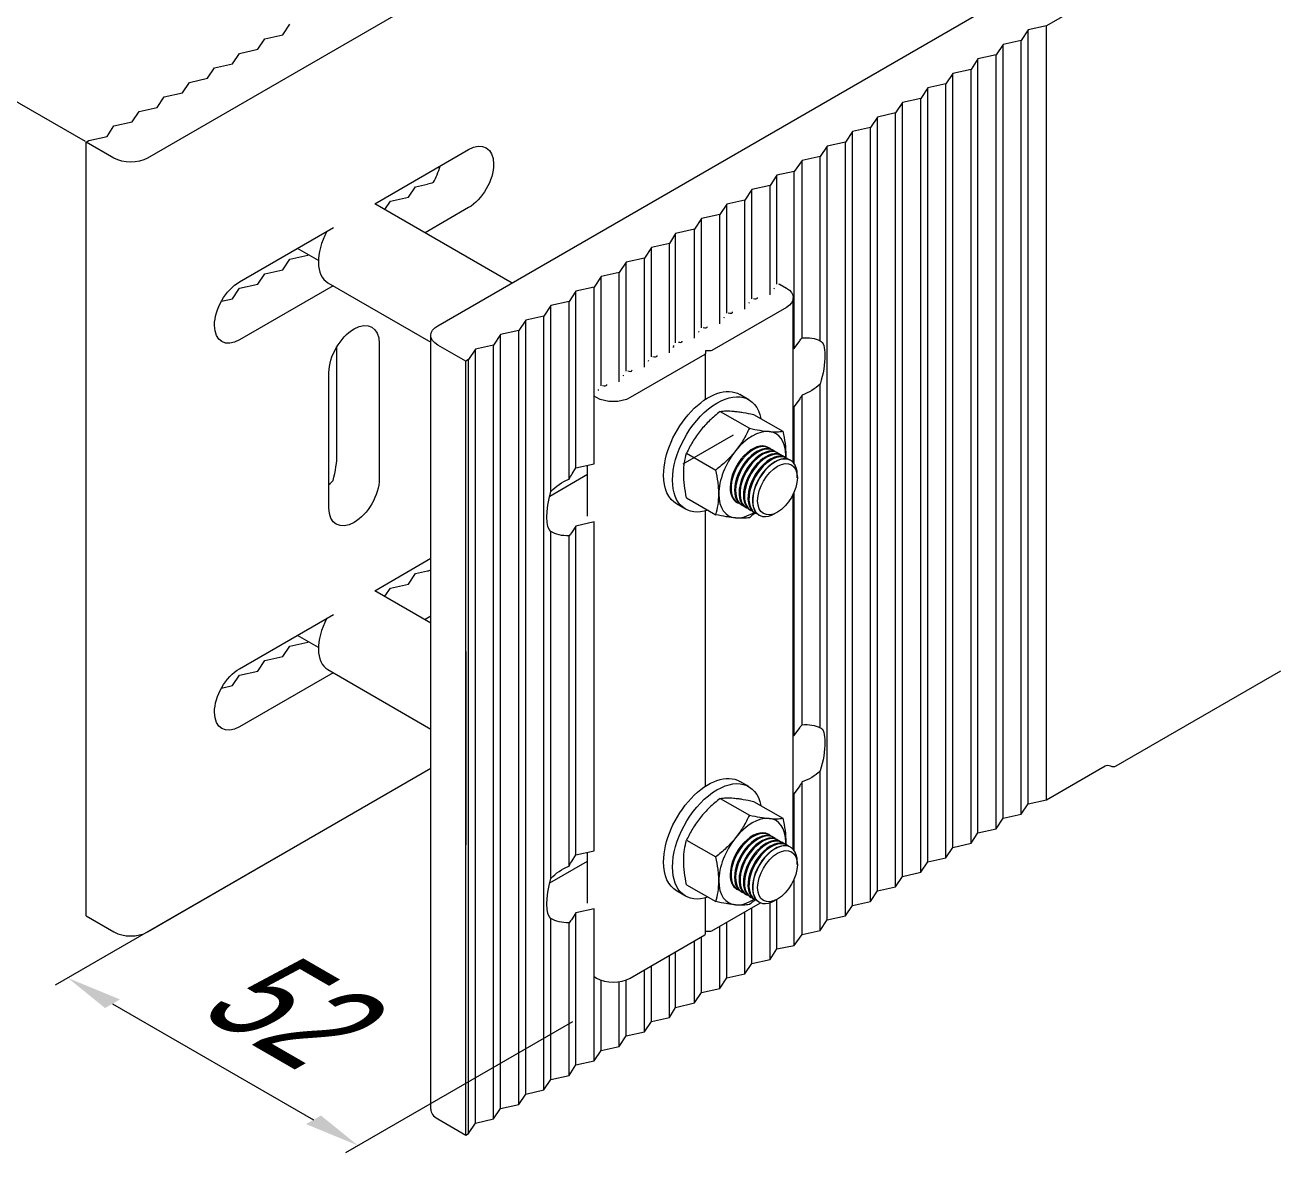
# Model space of a CAD drawing. Extents: x -37 to 4620, y -49 to 348.
# Drawn here: x 1565.16 to 1590.61, y 137.75 to 160.59 of the extents above; entities that cross this region are included whole.
import ezdxf

# ---------------------------------------------------------------- set-up
doc = ezdxf.new("R2010")
doc.units = 0
doc.header["$LTSCALE"] = 5
doc.layers.add('4', color=160, linetype='CONTINUOUS', lineweight=18)
doc.layers.add('PV-B6A89', color=7, linetype='CONTINUOUS', lineweight=15)
doc.styles.add('18', font='russ.shx', dxfattribs={"width": 0.7, "height": 18})

msp = doc.modelspace()

# ---------------------------------------------------------------- linework, layer by layer
at = {"layer": '4', "extrusion": (0, 0.816497, 0.57735)}
for p, q in [((1566.382, 158.235, 61.809), (1562.663, 160.383, 58.772)), ((1570.373, 143.801, 48.966), (1565.772, 141.145, 52.722)), ((1566.932, 140.769, 53.254), (1571.005, 138.418, 56.579)), ((1576.256, 140.404, 53.77), (1571.656, 137.748, 57.526))]:
    msp.add_line(p, q, dxfattribs=at)
for points in [[(-1567.083, -37.943, 145.684), (-1566.781, -37.641, 145.684), (-1566.027, -38.697, 145.684)], [(-1571.156, -33.87, 145.684), (-1570.854, -33.568, 145.684), (-1571.91, -32.814, 145.684)]]:
    msp.add_solid(points, dxfattribs=at)
at = {"layer": 'PV-B6A89', "extrusion": (0, 0.816497, 0.57735)}
for p, q in [((1583.706, 167.176, 55.723), (1567.641, 157.9, 55.723)), ((1573.524, 154.504, 55.723), (1589.589, 163.779, 55.723)), ((1587.044, 161.264, 55.723), (1585.856, 160.578, 55.723)), ((1570.384, 160.399, 55.723), (1570.526, 160.611, 55.723)), ((1585.856, 160.578, 55.723), (1585.488, 160.497, 55.723)), ((1585.856, 144.902, 55.723), (1585.856, 160.578, 55.723)), ((1569.875, 160.105, 55.723), (1570.017, 160.317, 55.723)), ((1570.017, 160.317, 55.723), (1570.384, 160.399, 55.723)), ((1585.488, 160.497, 55.723), (1585.347, 160.285, 55.723)), ((1585.488, 144.82, 55.723), (1585.488, 160.497, 55.723)), ((1569.508, 160.023, 55.723), (1569.875, 160.105, 55.723)), ((1584.979, 160.203, 55.723), (1584.838, 159.991, 55.723)), ((1585.347, 160.285, 55.723), (1584.979, 160.203, 55.723)), ((1584.979, 144.526, 55.723), (1584.979, 160.203, 55.723)), ((1585.347, 144.608, 55.723), (1585.347, 160.285, 55.723)), ((1568.998, 159.729, 55.723), (1569.366, 159.811, 55.723)), ((1569.366, 159.811, 55.723), (1569.508, 160.023, 55.723)), ((1584.47, 159.909, 55.723), (1584.329, 159.697, 55.723)), ((1584.838, 159.991, 55.723), (1584.47, 159.909, 55.723)), ((1584.47, 144.232, 55.723), (1584.47, 159.909, 55.723)), ((1584.838, 144.314, 55.723), (1584.838, 159.991, 55.723)), ((1568.857, 159.517, 55.723), (1568.998, 159.729, 55.723)), ((1583.961, 159.615, 55.723), (1583.819, 159.403, 55.723)), ((1584.329, 159.697, 55.723), (1583.961, 159.615, 55.723)), ((1583.961, 143.938, 55.723), (1583.961, 159.615, 55.723)), ((1584.329, 144.02, 55.723), (1584.329, 159.697, 55.723)), ((1568.348, 159.223, 55.723), (1568.489, 159.435, 55.723)), ((1568.489, 159.435, 55.723), (1568.857, 159.517, 55.723)), ((1583.452, 159.321, 55.723), (1583.31, 159.109, 55.723)), ((1583.819, 159.403, 55.723), (1583.452, 159.321, 55.723)), ((1583.452, 143.644, 55.723), (1583.452, 159.321, 55.723)), ((1583.819, 143.726, 55.723), (1583.819, 159.403, 55.723)), ((1567.839, 158.929, 55.723), (1567.98, 159.141, 55.723)), ((1567.98, 159.141, 55.723), (1568.348, 159.223, 55.723)), ((1583.31, 159.109, 55.723), (1582.943, 159.027, 55.723)), ((1583.31, 143.432, 55.723), (1583.31, 159.109, 55.723)), ((1567.33, 158.635, 55.723), (1567.471, 158.847, 55.723)), ((1567.471, 158.847, 55.723), (1567.839, 158.929, 55.723)), ((1582.801, 158.815, 55.723), (1582.433, 158.733, 55.723)), ((1582.943, 159.027, 55.723), (1582.801, 158.815, 55.723)), ((1582.801, 143.138, 55.723), (1582.801, 158.815, 55.723)), ((1582.943, 143.35, 55.723), (1582.943, 159.027, 55.723)), ((1566.821, 158.341, 55.723), (1566.962, 158.554, 55.723)), ((1566.962, 158.554, 55.723), (1567.33, 158.635, 55.723)), ((1582.433, 158.733, 55.723), (1582.292, 158.521, 55.723)), ((1582.433, 143.056, 55.723), (1582.433, 158.733, 55.723)), ((1566.453, 158.26, 55.723), (1566.821, 158.341, 55.723)), ((1581.924, 158.439, 55.723), (1581.783, 158.227, 55.723)), ((1582.292, 158.521, 55.723), (1581.924, 158.439, 55.723)), ((1581.924, 142.763, 55.723), (1581.924, 158.439, 55.723)), ((1582.292, 142.844, 55.723), (1582.292, 158.521, 55.723)), ((1566.396, 158.227, 55.723), (1566.453, 158.26, 55.723)), ((1566.962, 157.9, 55.723), (1566.396, 158.227, 55.723)), ((1566.396, 142.55, 55.723), (1566.396, 158.227, 55.723)), ((1572.245, 156.976, 55.723), (1574.146, 158.073, 55.723)), ((1581.415, 158.145, 55.723), (1581.274, 157.933, 55.723)), ((1581.783, 158.227, 55.723), (1581.415, 158.145, 55.723)), ((1581.415, 142.469, 55.723), (1581.415, 158.145, 55.723)), ((1581.783, 142.55, 55.723), (1581.783, 158.227, 55.723)), ((1580.906, 157.851, 55.723), (1580.747, 157.628, 55.723)), ((1581.274, 157.933, 55.723), (1580.906, 157.851, 55.723)), ((1580.906, 154.26, 55.723), (1580.906, 157.851, 55.723)), ((1581.274, 154.2, 55.723), (1581.274, 157.933, 55.723)), ((1580.397, 157.557, 55.723), (1580.256, 157.345, 55.723)), ((1580.747, 157.628, 55.723), (1580.397, 157.557, 55.723)), ((1580.397, 155.346, 55.723), (1580.397, 157.557, 55.723)), ((1580.747, 154.045, 55.723), (1580.747, 157.628, 55.723)), ((1572.93, 157.11, 55.723), (1573.071, 157.322, 55.723)), ((1573.071, 157.322, 55.723), (1573.317, 157.376, 55.723)), ((1579.888, 157.263, 55.723), (1579.746, 157.051, 55.723)), ((1580.256, 157.345, 55.723), (1579.888, 157.263, 55.723)), ((1579.888, 155.052, 55.723), (1579.888, 157.263, 55.723)), ((1580.256, 155.134, 55.723), (1580.256, 157.345, 55.723)), ((1572.452, 156.862, 55.723), (1572.562, 157.028, 55.723)), ((1572.562, 157.028, 55.723), (1572.93, 157.11, 55.723)), ((1579.746, 157.051, 55.723), (1579.379, 156.97, 55.723)), ((1579.746, 154.84, 55.723), (1579.746, 157.051, 55.723)), ((1572.25, 156.978, 55.723), (1575.03, 155.373, 55.723)), ((1574.146, 156.897, 55.723), (1573.268, 156.39, 55.723)), ((1579.237, 156.757, 55.723), (1578.87, 156.676, 55.723)), ((1579.379, 156.97, 55.723), (1579.237, 156.757, 55.723)), ((1579.237, 154.546, 55.723), (1579.237, 156.757, 55.723)), ((1579.379, 154.758, 55.723), (1579.379, 156.97, 55.723)), ((1578.87, 156.676, 55.723), (1578.728, 156.463, 55.723)), ((1578.87, 154.464, 55.723), (1578.87, 156.676, 55.723)), ((1569.508, 155.395, 55.723), (1571.408, 156.492, 55.723)), ((1578.341, 156.371, 55.723), (1578.219, 156.169, 55.723)), ((1578.728, 156.463, 55.723), (1578.341, 156.371, 55.723)), ((1578.341, 154.16, 55.723), (1578.341, 156.371, 55.723)), ((1578.728, 154.252, 55.723), (1578.728, 156.463, 55.723)), ((1571.104, 155.824, 55.723), (1570.678, 156.071, 55.723)), ((1577.851, 156.088, 55.723), (1577.71, 155.875, 55.723)), ((1578.219, 156.169, 55.723), (1577.851, 156.088, 55.723)), ((1577.851, 153.876, 55.723), (1577.851, 156.088, 55.723)), ((1578.219, 153.958, 55.723), (1578.219, 156.169, 55.723)), ((1570.384, 155.64, 55.723), (1570.526, 155.852, 55.723)), ((1570.526, 155.852, 55.723), (1570.893, 155.934, 55.723)), ((1570.893, 155.934, 55.723), (1570.899, 155.943, 55.723)), ((1577.342, 155.794, 55.723), (1577.201, 155.582, 55.723)), ((1577.71, 155.875, 55.723), (1577.342, 155.794, 55.723)), ((1577.342, 153.582, 55.723), (1577.342, 155.794, 55.723)), ((1577.71, 153.664, 55.723), (1577.71, 155.875, 55.723)), ((1569.875, 155.346, 55.723), (1570.017, 155.558, 55.723)), ((1570.017, 155.558, 55.723), (1570.384, 155.64, 55.723)), ((1576.833, 155.5, 55.723), (1576.692, 155.288, 55.723)), ((1577.201, 155.582, 55.723), (1576.833, 155.5, 55.723)), ((1576.833, 153.288, 55.723), (1576.833, 155.5, 55.723)), ((1577.201, 153.37, 55.723), (1577.201, 155.582, 55.723)), ((1569.366, 155.052, 55.723), (1569.508, 155.264, 55.723)), ((1569.508, 155.264, 55.723), (1569.875, 155.346, 55.723)), ((1571.404, 155.314, 55.723), (1569.508, 154.219, 55.723)), ((1571.297, 155.376, 55.723), (1573.383, 154.171, 55.723)), ((1576.692, 155.288, 55.723), (1576.324, 155.206, 55.723)), ((1576.692, 151.704, 55.723), (1576.692, 155.288, 55.723)), ((1580.429, 155.352, 55.723), (1580.443, 155.349, 55.723)), ((1580.459, 155.343, 55.723), (1580.588, 155.269, 55.723)), ((1569.14, 155.002, 55.723), (1569.366, 155.052, 55.723)), ((1576.183, 154.994, 55.723), (1575.815, 154.912, 55.723)), ((1576.324, 155.206, 55.723), (1576.183, 154.994, 55.723)), ((1576.183, 151.396, 55.723), (1576.183, 154.994, 55.723)), ((1576.324, 151.623, 55.723), (1576.324, 155.206, 55.723)), ((1579.918, 155.059, 55.723), (1579.95, 155.051, 55.723)), ((1580.728, 151.734, 55.723), (1580.728, 155.073, 55.723)), ((1575.815, 154.912, 55.723), (1575.674, 154.7, 55.723)), ((1575.815, 151.147, 55.723), (1575.815, 154.912, 55.723)), ((1580.588, 154.877, 55.723), (1579.074, 154.003, 55.723)), ((1579.409, 154.765, 55.723), (1579.441, 154.757, 55.723)), ((1575.306, 154.618, 55.723), (1575.164, 154.406, 55.723)), ((1575.674, 154.7, 55.723), (1575.306, 154.618, 55.723)), ((1575.306, 138.941, 55.723), (1575.306, 154.618, 55.723)), ((1575.674, 139.023, 55.723), (1575.674, 154.7, 55.723)), ((1578.9, 154.471, 55.723), (1578.932, 154.463, 55.723)), ((1573.383, 138.631, 55.723), (1573.383, 154.308, 55.723)), ((1574.797, 154.324, 55.723), (1574.655, 154.112, 55.723)), ((1575.164, 154.406, 55.723), (1574.797, 154.324, 55.723)), ((1574.797, 138.647, 55.723), (1574.797, 154.324, 55.723)), ((1575.164, 138.729, 55.723), (1575.164, 154.406, 55.723)), ((1571.481, 151.895, 55.723), (1571.481, 154.083, 55.723)), ((1572.336, 154.144, 55.723), (1572.336, 151.401, 55.723)), ((1574.09, 153.785, 55.723), (1573.524, 154.112, 55.723)), ((1574.288, 154.03, 55.723), (1574.146, 153.818, 55.723)), ((1574.655, 154.112, 55.723), (1574.288, 154.03, 55.723)), ((1574.288, 138.353, 55.723), (1574.288, 154.03, 55.723)), ((1574.655, 138.435, 55.723), (1574.655, 154.112, 55.723)), ((1578.402, 154.174, 55.723), (1578.423, 154.169, 55.723)), ((1578.947, 153.995, 55.723), (1578.947, 153.941, 55.723)), ((1579.04, 153.995, 55.723), (1578.947, 153.995, 55.723)), ((1580.728, 154.041, 55.723), (1580.747, 154.045, 55.723)), ((1580.747, 154.045, 55.723), (1580.857, 154.199, 55.723)), ((1574.146, 153.818, 55.723), (1574.09, 153.785, 55.723)), ((1574.09, 138.108, 55.723), (1574.09, 153.785, 55.723)), ((1574.146, 138.141, 55.723), (1574.146, 153.818, 55.723)), ((1578.933, 153.921, 55.723), (1577.42, 153.048, 55.723)), ((1577.882, 153.883, 55.723), (1577.914, 153.876, 55.723)), ((1578.947, 153.013, 55.723), (1578.947, 153.941, 55.723)), ((1571.318, 150.813, 55.723), (1571.318, 153.557, 55.723)), ((1577.373, 153.589, 55.723), (1577.404, 153.582, 55.723)), ((1576.864, 153.295, 55.723), (1576.895, 153.288, 55.723)), ((1581.274, 146.362, 55.723), (1581.274, 153.324, 55.723)), ((1576.741, 153.048, 55.723), (1576.692, 153.076, 55.723)), ((1579.825, 153.007, 55.723), (1579.644, 153.111, 55.723)), ((1580.857, 153.023, 55.723), (1580.747, 152.869, 55.723)), ((1580.906, 146.422, 55.723), (1580.906, 153.101, 55.723)), ((1579.245, 152.768, 55.723), (1579.837, 152.427, 55.723)), ((1579.924, 152.708, 55.723), (1580.516, 152.366, 55.723)), ((1580.747, 152.869, 55.723), (1580.728, 152.865, 55.723)), ((1580.747, 151.711, 55.723), (1580.747, 152.869, 55.723)), ((1578.566, 151.924, 55.723), (1579.158, 151.582, 55.723)), ((1580.219, 152.04, 55.723), (1580.239, 152.028, 55.723)), ((1580.309, 151.988, 55.723), (1580.329, 151.976, 55.723)), ((1580.4, 151.936, 55.723), (1580.42, 151.924, 55.723)), ((1576.324, 151.623, 55.723), (1576.692, 151.704, 55.723)), ((1576.559, 150.647, 55.723), (1576.559, 151.675, 55.723)), ((1580.49, 151.883, 55.723), (1580.51, 151.872, 55.723)), ((1580.581, 151.831, 55.723), (1580.601, 151.819, 55.723)), ((1580.671, 151.779, 55.723), (1580.676, 151.776, 55.723)), ((1575.791, 151.054, 55.723), (1576.559, 151.497, 55.723)), ((1576.246, 151.505, 55.723), (1576.324, 151.623, 55.723)), ((1580.809, 151.425, 55.723), (1580.809, 151.483, 55.723)), ((1578.566, 151.019, 55.723), (1579.158, 150.677, 55.723)), ((1579.579, 150.932, 55.723), (1579.599, 150.92, 55.723)), ((1580.728, 143.896, 55.723), (1580.728, 151.099, 55.723)), ((1580.747, 146.206, 55.723), (1580.747, 151.141, 55.723)), ((1578.545, 150.79, 55.723), (1578.364, 150.894, 55.723)), ((1578.947, 145.175, 55.723), (1578.947, 150.752, 55.723)), ((1579.669, 150.879, 55.723), (1579.689, 150.868, 55.723)), ((1579.76, 150.827, 55.723), (1579.78, 150.815, 55.723)), ((1579.85, 150.775, 55.723), (1579.87, 150.763, 55.723)), ((1579.941, 150.723, 55.723), (1579.961, 150.711, 55.723)), ((1580.031, 150.67, 55.723), (1580.036, 150.667, 55.723)), ((1580.407, 150.728, 55.723), (1580.356, 150.699, 55.723)), ((1576.324, 150.447, 55.723), (1576.246, 150.329, 55.723)), ((1576.692, 150.529, 55.723), (1576.324, 150.447, 55.723)), ((1576.324, 143.784, 55.723), (1576.324, 150.447, 55.723)), ((1576.692, 143.866, 55.723), (1576.692, 150.529, 55.723)), ((1575.815, 143.309, 55.723), (1575.815, 150.334, 55.723)), ((1576.183, 143.557, 55.723), (1576.183, 150.249, 55.723)), ((1572.245, 149.137, 55.723), (1573.383, 149.794, 55.723)), ((1572.93, 149.271, 55.723), (1573.071, 149.483, 55.723)), ((1573.071, 149.483, 55.723), (1573.317, 149.538, 55.723)), ((1572.25, 149.14, 55.723), (1573.383, 148.485, 55.723)), ((1572.452, 149.023, 55.723), (1572.562, 149.19, 55.723)), ((1572.562, 149.19, 55.723), (1572.93, 149.271, 55.723)), ((1569.508, 147.557, 55.723), (1571.408, 148.654, 55.723)), ((1573.383, 148.618, 55.723), (1573.268, 148.552, 55.723)), ((1571.104, 147.986, 55.723), (1570.678, 148.232, 55.723)), ((1570.893, 148.095, 55.723), (1570.899, 148.104, 55.723)), ((1570.384, 147.801, 55.723), (1570.526, 148.014, 55.723)), ((1570.526, 148.014, 55.723), (1570.893, 148.095, 55.723)), ((1569.875, 147.508, 55.723), (1570.017, 147.72, 55.723)), ((1570.017, 147.72, 55.723), (1570.384, 147.801, 55.723)), ((1569.366, 147.214, 55.723), (1569.508, 147.426, 55.723)), ((1569.508, 147.426, 55.723), (1569.875, 147.508, 55.723)), ((1571.404, 147.476, 55.723), (1569.508, 146.381, 55.723)), ((1571.297, 147.538, 55.723), (1573.383, 146.333, 55.723)), ((1587.27, 145.588, 55.723), (1590.608, 147.515, 55.723)), ((1569.14, 147.163, 55.723), (1569.366, 147.214, 55.723)), ((1580.747, 146.206, 55.723), (1580.857, 146.36, 55.723)), ((1580.728, 146.203, 55.723), (1580.747, 146.206, 55.723)), ((1585.856, 144.902, 55.723), (1587.044, 145.588, 55.723)), ((1567.641, 142.224, 55.723), (1573.383, 145.539, 55.723)), ((1581.274, 142.256, 55.723), (1581.274, 145.485, 55.723)), ((1579.825, 145.168, 55.723), (1579.644, 145.273, 55.723)), ((1580.857, 145.185, 55.723), (1580.747, 145.031, 55.723)), ((1580.906, 142.175, 55.723), (1580.906, 145.262, 55.723)), ((1579.245, 144.93, 55.723), (1579.837, 144.588, 55.723)), ((1579.924, 144.869, 55.723), (1580.516, 144.528, 55.723)), ((1580.747, 145.031, 55.723), (1580.728, 145.027, 55.723)), ((1580.747, 143.873, 55.723), (1580.747, 145.031, 55.723)), ((1585.347, 144.608, 55.723), (1585.488, 144.82, 55.723)), ((1585.488, 144.82, 55.723), (1585.856, 144.902, 55.723)), ((1584.979, 144.526, 55.723), (1585.347, 144.608, 55.723)), ((1584.47, 144.232, 55.723), (1584.838, 144.314, 55.723)), ((1584.838, 144.314, 55.723), (1584.979, 144.526, 55.723)), ((1578.566, 144.085, 55.723), (1579.158, 143.744, 55.723)), ((1580.219, 144.202, 55.723), (1580.239, 144.19, 55.723)), ((1580.309, 144.15, 55.723), (1580.329, 144.138, 55.723)), ((1580.4, 144.097, 55.723), (1580.42, 144.086, 55.723)), ((1580.49, 144.045, 55.723), (1580.51, 144.033, 55.723)), ((1584.329, 144.02, 55.723), (1584.47, 144.232, 55.723)), ((1576.246, 143.666, 55.723), (1576.324, 143.784, 55.723)), ((1576.324, 143.784, 55.723), (1576.692, 143.866, 55.723)), ((1576.559, 142.809, 55.723), (1576.559, 143.837, 55.723)), ((1580.581, 143.993, 55.723), (1580.601, 143.981, 55.723)), ((1580.671, 143.94, 55.723), (1580.676, 143.937, 55.723)), ((1583.819, 143.726, 55.723), (1583.961, 143.938, 55.723)), ((1583.961, 143.938, 55.723), (1584.329, 144.02, 55.723)), ((1575.791, 143.216, 55.723), (1576.559, 143.659, 55.723)), ((1580.809, 143.587, 55.723), (1580.809, 143.645, 55.723)), ((1583.31, 143.432, 55.723), (1583.452, 143.644, 55.723)), ((1583.452, 143.644, 55.723), (1583.819, 143.726, 55.723)), ((1580.747, 141.951, 55.723), (1580.747, 143.303, 55.723)), ((1582.801, 143.138, 55.723), (1582.943, 143.35, 55.723)), ((1582.943, 143.35, 55.723), (1583.31, 143.432, 55.723)), ((1578.545, 142.951, 55.723), (1578.364, 143.056, 55.723)), ((1578.566, 143.18, 55.723), (1579.158, 142.839, 55.723)), ((1579.579, 143.093, 55.723), (1579.599, 143.082, 55.723)), ((1579.669, 143.041, 55.723), (1579.689, 143.029, 55.723)), ((1582.292, 142.844, 55.723), (1582.433, 143.056, 55.723)), ((1582.433, 143.056, 55.723), (1582.801, 143.138, 55.723)), ((1578.947, 142.183, 55.723), (1578.947, 142.914, 55.723)), ((1579.074, 142.245, 55.723), (1580.063, 142.816, 55.723)), ((1579.76, 142.989, 55.723), (1579.78, 142.977, 55.723)), ((1579.85, 142.936, 55.723), (1579.87, 142.925, 55.723)), ((1579.941, 142.884, 55.723), (1579.961, 142.873, 55.723)), ((1580.031, 142.832, 55.723), (1580.036, 142.829, 55.723)), ((1580.256, 141.668, 55.723), (1580.256, 142.816, 55.723)), ((1580.407, 142.89, 55.723), (1580.356, 142.861, 55.723)), ((1580.397, 141.881, 55.723), (1580.397, 142.884, 55.723)), ((1581.783, 142.55, 55.723), (1581.924, 142.763, 55.723)), ((1581.924, 142.763, 55.723), (1582.292, 142.844, 55.723)), ((1566.396, 142.55, 55.723), (1566.962, 142.224, 55.723)), ((1576.324, 142.609, 55.723), (1576.246, 142.491, 55.723)), ((1576.692, 142.69, 55.723), (1576.324, 142.609, 55.723)), ((1576.324, 139.529, 55.723), (1576.324, 142.609, 55.723)), ((1576.692, 139.611, 55.723), (1576.692, 142.69, 55.723)), ((1579.746, 141.374, 55.723), (1579.746, 142.634, 55.723)), ((1579.888, 141.587, 55.723), (1579.888, 142.715, 55.723)), ((1581.415, 142.469, 55.723), (1581.783, 142.55, 55.723)), ((1575.815, 139.235, 55.723), (1575.815, 142.496, 55.723)), ((1576.183, 139.317, 55.723), (1576.183, 142.411, 55.723)), ((1579.237, 141.081, 55.723), (1579.237, 142.34, 55.723)), ((1579.379, 141.293, 55.723), (1579.379, 142.421, 55.723)), ((1580.906, 142.175, 55.723), (1581.274, 142.256, 55.723)), ((1581.274, 142.256, 55.723), (1581.415, 142.469, 55.723)), ((1577.42, 141.29, 55.723), (1578.933, 142.164, 55.723)), ((1578.728, 140.787, 55.723), (1578.728, 142.046, 55.723)), ((1578.87, 140.999, 55.723), (1578.87, 142.127, 55.723)), ((1578.947, 142.237, 55.723), (1579.04, 142.237, 55.723)), ((1580.747, 141.951, 55.723), (1580.906, 142.175, 55.723)), ((1578.219, 140.493, 55.723), (1578.219, 141.752, 55.723)), ((1578.341, 140.695, 55.723), (1578.341, 141.822, 55.723)), ((1580.256, 141.668, 55.723), (1580.397, 141.881, 55.723)), ((1580.397, 141.881, 55.723), (1580.747, 141.951, 55.723)), ((1577.851, 140.411, 55.723), (1577.851, 141.539, 55.723)), ((1579.746, 141.374, 55.723), (1579.888, 141.587, 55.723)), ((1579.888, 141.587, 55.723), (1580.256, 141.668, 55.723)), ((1576.692, 141.319, 55.723), (1576.741, 141.29, 55.723)), ((1576.833, 139.823, 55.723), (1576.833, 141.249, 55.723)), ((1577.342, 140.117, 55.723), (1577.342, 141.254, 55.723)), ((1577.71, 140.199, 55.723), (1577.71, 141.458, 55.723)), ((1579.237, 141.081, 55.723), (1579.379, 141.293, 55.723)), ((1579.379, 141.293, 55.723), (1579.746, 141.374, 55.723)), ((1577.201, 139.905, 55.723), (1577.201, 141.218, 55.723)), ((1578.728, 140.787, 55.723), (1578.87, 140.999, 55.723)), ((1578.87, 140.999, 55.723), (1579.237, 141.081, 55.723)), ((1578.341, 140.695, 55.723), (1578.728, 140.787, 55.723)), ((1577.851, 140.411, 55.723), (1578.219, 140.493, 55.723)), ((1578.219, 140.493, 55.723), (1578.341, 140.695, 55.723)), ((1577.71, 140.199, 55.723), (1577.851, 140.411, 55.723)), ((1577.201, 139.905, 55.723), (1577.342, 140.117, 55.723)), ((1577.342, 140.117, 55.723), (1577.71, 140.199, 55.723)), ((1576.692, 139.611, 55.723), (1576.833, 139.823, 55.723)), ((1576.833, 139.823, 55.723), (1577.201, 139.905, 55.723)), ((1576.183, 139.317, 55.723), (1576.324, 139.529, 55.723)), ((1576.324, 139.529, 55.723), (1576.692, 139.611, 55.723)), ((1575.674, 139.023, 55.723), (1575.815, 139.235, 55.723)), ((1575.815, 139.235, 55.723), (1576.183, 139.317, 55.723)), ((1575.164, 138.729, 55.723), (1575.306, 138.941, 55.723)), ((1575.306, 138.941, 55.723), (1575.674, 139.023, 55.723)), ((1574.797, 138.647, 55.723), (1575.164, 138.729, 55.723)), ((1573.524, 138.435, 55.723), (1574.09, 138.108, 55.723)), ((1574.288, 138.353, 55.723), (1574.655, 138.435, 55.723)), ((1574.655, 138.435, 55.723), (1574.797, 138.647, 55.723)), ((1574.146, 138.141, 55.723), (1574.288, 138.353, 55.723)), ((1574.09, 138.108, 55.723), (1574.146, 138.141, 55.723))]:
    msp.add_line(p, q, dxfattribs=at)
at = {"layer": 'PV-B6A89', "extrusion": (0.707107, -0.408248, 0.57735)}
for p, q in [((1578.494, 151.709, 62.19), (1579.513, 152.297, 61.359)), ((1574.09, 147.906, 63.945), (1574.09, 143.987, 61.174))]:
    msp.add_line(p, q, dxfattribs=at)
at = {"layer": 'PV-B6A89', "extrusion": (-1.3e-15, -1e-16, -1)}
for centre, major_axis in [((1574.146, 157.485, 55.723), (0.36, 0.624)), ((1569.508, 154.807, 55.723), (-0.36, -0.624)), ((1569.508, 146.969, 55.723), (-0.36, -0.624))]:
    msp.add_ellipse(centre, major_axis=major_axis, ratio=0.57735, start_param=-0.785398, end_param=2.356194, dxfattribs=at)
at = {"layer": 'PV-B6A89', "extrusion": (-1.5e-15, -2e-16, -1)}
msp.add_ellipse((1567.301, 158.096, 55.723), major_axis=(-0.48, 0), ratio=0.57735, start_param=-2.356194, end_param=-0.785398, dxfattribs=at)
at = {"layer": 'PV-B6A89'}
for centre, major_axis, ratio, start_param, end_param in [((1573.392, 157.921, 55.723), (0.182, 0.723), 0.298976, -2.273398, -1.743855), ((1573.317, 157.964, 55.723), (0.689, 0.358), 0.716666, -1.927475, -1.760027), ((1571.763, 156.183, 55.723), (-0.466, -0.807), 0.57735, -1.526864, 0), ((1580.305, 155.269, 55.723), (0.04, 0), 0.57735, -0.678634, -0.055713), ((1579.796, 154.975, 55.723), (0.04, 0), 0.57735, -0.678634, -0.055713), ((1579.965, 155.073, 55.723), (0.04, 0), 0.57735, -1.961403, 0.227106), ((1579.456, 154.779, 55.723), (0.04, 0), 0.57735, -1.961403, 0.227106), ((1578.947, 154.485, 55.723), (0.04, 0), 0.57735, -1.961403, 0.227106), ((1579.286, 154.681, 55.723), (0.04, 0), 0.57735, -0.678634, -0.055713), ((1578.777, 154.387, 55.723), (0.04, 0), 0.57735, -0.678634, -0.055713), ((1578.268, 154.093, 55.723), (0.04, 0), 0.57735, -1.031268, 0.359198), ((1578.438, 154.191, 55.723), (0.04, 0), 0.57735, -1.961403, 0.064336), ((1577.759, 153.799, 55.723), (0.04, 0), 0.57735, -0.678634, -0.055713), ((1577.929, 153.897, 55.723), (0.04, 0), 0.57735, -1.961403, 0.227106), ((1577.25, 153.505, 55.723), (0.04, 0), 0.57735, -0.678634, -0.055713), ((1577.42, 153.603, 55.723), (0.04, 0), 0.57735, -1.961403, 0.227106), ((1576.741, 153.211, 55.723), (0.04, 0), 0.57735, -0.678634, -0.055713), ((1576.911, 153.309, 55.723), (0.04, 0), 0.57735, -1.961403, 0.227106), ((1579.897, 151.487, 55.723), (0.48, 0.831), 0.57735, 0.261799, 1.308997), ((1579.897, 151.487, 55.723), (0.48, 0.831), 0.57735, -0.785398, 0.261799), ((1579.897, 151.487, 55.723), (-0.48, -0.831), 0.57735, -1.832596, -0.785398), ((1579.919, 151.474, 55.723), (0.32, 0.554), 0.57735, -0.11004, 3.251633), ((1579.899, 151.486, 55.723), (0.32, 0.554), 0.57735, 0, 2.356194), ((1579.989, 151.434, 55.723), (0.32, 0.554), 0.57735, 0, 3.141593), ((1580.009, 151.422, 55.723), (-0.32, -0.554), 0.57735, -2.356194, 0.11004), ((1580.1, 151.37, 55.723), (0.32, 0.554), 0.57735, -0.11004, 3.251633), ((1580.08, 151.381, 55.723), (0.32, 0.554), 0.57735, 0, 2.356194), ((1580.17, 151.329, 55.723), (0.32, 0.554), 0.57735, 0, 3.141593), ((1580.009, 151.422, 55.723), (0.32, 0.554), 0.57735, -0.11004, 0.785398), ((1580.19, 151.317, 55.723), (0.32, 0.554), 0.57735, -0.11004, 0.785398), ((1571.198, 151.47, 55.723), (0.182, 0.723), 0.298976, -1.633837, -0.87005), ((1580.19, 151.317, 55.723), (-0.32, -0.554), 0.57735, -2.356194, 0.11004), ((1580.261, 151.277, 55.723), (-0.32, -0.554), 0.57735, -2.356194, 0), ((1580.281, 151.265, 55.723), (0.32, 0.554), 0.57735, -0.11004, 3.251633), ((1580.351, 151.225, 55.723), (-0.32, -0.554), 0.57735, -2.356194, 0), ((1580.356, 151.222, 55.723), (0.32, 0.554), 0.57735, -0.785398, 3.926991), ((1580.407, 151.193, 55.723), (-0.285, -0.493), 0.57735, -5.497787, 0.785398), ((1580.261, 151.277, 55.723), (0.32, 0.554), 0.57735, 0, 0.785398), ((1580.351, 151.225, 55.723), (0.32, 0.554), 0.57735, 0, 0.785398), ((1579.897, 151.487, 55.723), (0.48, 0.831), 0.57735, -0.841197, -0.785398), ((1570.871, 151.659, 55.723), (0.689, 0.358), 0.716666, -1.2754, -1.120466), ((1579.899, 151.486, 55.723), (-0.32, -0.554), 0.57735, -0.785398, 0), ((1579.897, 151.487, 55.723), (-0.48, -0.831), 0.57735, -0.785398, 0.261799), ((1580.08, 151.381, 55.723), (-0.32, -0.554), 0.57735, -0.785398, 0), ((1579.897, 151.487, 55.723), (-0.48, -0.831), 0.57735, 0.261799, 0.841197), ((1573.317, 150.126, 55.723), (0.689, 0.358), 0.716666, -1.927475, -1.836474), ((1571.763, 148.345, 55.723), (-0.466, -0.807), 0.57735, -1.526864, 0), ((1587.214, 145.62, 55.723), (0.08, 0), 0.57735, -2.356194, -0.785398), ((1579.897, 143.648, 55.723), (0.48, 0.831), 0.57735, 0.261799, 1.308997), ((1579.897, 143.648, 55.723), (0.48, 0.831), 0.57735, -0.785398, 0.261799), ((1579.897, 143.648, 55.723), (-0.48, -0.831), 0.57735, -1.832596, -0.785398), ((1579.919, 143.636, 55.723), (0.32, 0.554), 0.57735, -0.11004, 3.251633), ((1579.899, 143.648, 55.723), (0.32, 0.554), 0.57735, 0, 2.356194), ((1579.989, 143.595, 55.723), (0.32, 0.554), 0.57735, 0, 3.141593), ((1580.009, 143.584, 55.723), (-0.32, -0.554), 0.57735, -2.356194, 0.11004), ((1580.1, 143.531, 55.723), (0.32, 0.554), 0.57735, -0.11004, 3.251633), ((1580.08, 143.543, 55.723), (0.32, 0.554), 0.57735, 0, 2.356194), ((1580.17, 143.491, 55.723), (0.32, 0.554), 0.57735, 0, 3.141593), ((1580.281, 143.427, 55.723), (0.32, 0.554), 0.57735, -0.11004, 3.251633), ((1580.356, 143.383, 55.723), (0.32, 0.554), 0.57735, -0.785398, 3.926991), ((1580.009, 143.584, 55.723), (0.32, 0.554), 0.57735, -0.11004, 0.785398), ((1580.19, 143.479, 55.723), (0.32, 0.554), 0.57735, -0.11004, 0.785398), ((1580.261, 143.438, 55.723), (0.32, 0.554), 0.57735, 0, 0.785398), ((1579.897, 143.648, 55.723), (0.48, 0.831), 0.57735, -0.841197, -0.785398), ((1580.19, 143.479, 55.723), (-0.32, -0.554), 0.57735, -2.356194, 0.11004), ((1580.261, 143.438, 55.723), (-0.32, -0.554), 0.57735, -2.356194, 0), ((1580.351, 143.386, 55.723), (-0.32, -0.554), 0.57735, -2.356194, 0), ((1580.407, 143.354, 55.723), (-0.285, -0.493), 0.57735, -5.497787, 0.785398), ((1580.351, 143.386, 55.723), (0.32, 0.554), 0.57735, 0, 0.785398), ((1579.899, 143.648, 55.723), (-0.32, -0.554), 0.57735, -0.785398, 0), ((1580.08, 143.543, 55.723), (-0.32, -0.554), 0.57735, -0.785398, 0), ((1579.897, 143.648, 55.723), (-0.48, -0.831), 0.57735, -0.785398, 0.261799), ((1579.897, 143.648, 55.723), (-0.48, -0.831), 0.57735, 0.261799, 0.841197), ((1579.04, 142.265, 55.723), (0.048, 0), 0.57735, -1.570796, -0.785398), ((1567.301, 142.42, 55.723), (0.48, 0), 0.57735, -2.356194, -0.785398), ((1578.899, 142.183, 55.723), (0.048, 0), 0.57735, -0.785398, 0), ((1577.08, 141.486, 55.723), (0.48, 0), 0.57735, -2.356194, -0.785398), ((1573.863, 138.631, 55.723), (-0.48, 0), 0.57735, 0, 0.785398)]:
    msp.add_ellipse(centre, major_axis=major_axis, ratio=ratio, start_param=start_param, end_param=end_param, dxfattribs=at)
at = {"layer": 'PV-B6A89', "extrusion": (-1.7e-15, -1e-16, -1)}
msp.add_ellipse((1580.425, 155.323, 55.723), major_axis=(0.048, 0), ratio=0.57735, start_param=-1.180189, end_param=-0.785398, dxfattribs=at)
at = {"layer": 'PV-B6A89', "extrusion": (-1.8e-15, 1e-16, -1)}
for centre, major_axis in [((1580.248, 155.073, 55.723), (0.48, 0)), ((1573.863, 154.308, 55.723), (-0.48, 0))]:
    msp.add_ellipse(centre, major_axis=major_axis, ratio=0.57735, start_param=-0.785398, end_param=0.785398, dxfattribs=at)
at = {"layer": 'PV-B6A89', "extrusion": (-1.5e-15, -1e-16, -1)}
for centre, major_axis, ratio, start_param, end_param in [((1571.827, 153.851, 55.723), (0.36, 0.624), 0.57735, -2.356194, 0.785398), ((1578.899, 153.941, 55.723), (0.048, 0), 0.57735, 0, 0.785398), ((1579.185, 151.898, 55.723), (0.64, 1.109), 0.57735, -2.356194, 0.579902), ((1576.246, 150.917, 55.723), (0.182, 0.723), 0.298976, -0.924839, -0.700746), ((1579.004, 152.003, 55.723), (-0.64, -1.109), 0.57735, 0, 0.785398), ((1571.827, 151.107, 55.723), (-0.36, -0.624), 0.57735, -2.356194, 0.785398), ((1579.185, 151.898, 55.723), (-0.64, -1.109), 0.57735, -0.579902, 0.785398), ((1576.246, 150.917, 55.723), (0.182, 0.723), 0.298976, -3.842339, -3.618246), ((1587.1, 145.555, 55.723), (0.08, 0), 0.57735, -2.356194, -0.785398), ((1576.246, 143.079, 55.723), (0.182, 0.723), 0.298976, -0.924839, -0.700746), ((1579.004, 144.164, 55.723), (-0.64, -1.109), 0.57735, 0, 0.785398), ((1579.185, 144.06, 55.723), (-0.64, -1.109), 0.57735, -0.579902, 0.785398), ((1576.246, 143.079, 55.723), (0.182, 0.723), 0.298976, -3.842339, -3.618246)]:
    msp.add_ellipse(centre, major_axis=major_axis, ratio=ratio, start_param=start_param, end_param=end_param, dxfattribs=at)
at = {"layer": 'PV-B6A89', "extrusion": (-1.5e-15, -3e-16, -1)}
for centre, major_axis, ratio, start_param, end_param in [((1580.857, 153.611, 55.723), (-0.191, -0.718), 0.316301, -3.842034, -3.674586), ((1580.784, 153.653, 55.723), (0.689, 0.358), 0.716666, -1.046669, -0.48439), ((1580.784, 153.653, 55.723), (0.689, 0.358), 0.716666, 1.197748, 1.760027), ((1580.857, 153.611, 55.723), (-0.191, -0.718), 0.316301, -0.867889, -0.700441), ((1580.857, 145.772, 55.723), (-0.191, -0.718), 0.316301, -3.842034, -3.674586), ((1580.784, 145.815, 55.723), (0.689, 0.358), 0.716666, -1.046669, -0.48439), ((1580.784, 145.815, 55.723), (0.689, 0.358), 0.716666, 1.197748, 1.760027), ((1580.857, 145.772, 55.723), (-0.191, -0.718), 0.316301, -0.867889, -0.700441)]:
    msp.add_ellipse(centre, major_axis=major_axis, ratio=ratio, start_param=start_param, end_param=end_param, dxfattribs=at)
at = {"layer": 'PV-B6A89', "extrusion": (-1.5e-15, 1e-16, -1)}
msp.add_ellipse((1579.04, 154.023, 55.723), major_axis=(-0.048, 0), ratio=0.57735, start_param=-2.356194, end_param=-1.570796, dxfattribs=at)
at = {"layer": 'PV-B6A89', "extrusion": (-1.4e-15, -3e-16, -1)}
for centre in [(1581.085, 153.479, 55.723), (1581.085, 145.64, 55.723)]:
    msp.add_ellipse(centre, major_axis=(-0.182, -0.723), ratio=0.298976, start_param=-3.112611, end_param=-1.430474, dxfattribs=at)
at = {"layer": 'PV-B6A89', "extrusion": (-1.3e-15, -3e-16, -1)}
for centre, end_param in [((1579.004, 152.003, 55.723), 0), ((1579.004, 144.164, 55.723), 0), ((1579.185, 144.06, 55.723), 0.579902)]:
    msp.add_ellipse(centre, major_axis=(0.64, 1.109), ratio=0.57735, start_param=-2.356194, end_param=end_param, dxfattribs=at)
at = {"layer": 'PV-B6A89', "extrusion": (-1.6e-15, -1e-16, -1)}
msp.add_ellipse((1577.08, 153.244, 55.723), major_axis=(-0.48, 0), ratio=0.57735, start_param=-2.356194, end_param=-0.785398, dxfattribs=at)
at = {"layer": 'PV-B6A89', "extrusion": (-1.5e-15, 0, -1)}
for centre, start_param, end_param in [((1576.346, 150.859, 55.723), 1.120466, 1.703382), ((1576.346, 150.859, 55.723), -0.990024, -0.407107), ((1576.346, 143.02, 55.723), 1.120466, 1.703382), ((1576.346, 143.02, 55.723), -0.990024, -0.407107)]:
    msp.add_ellipse(centre, major_axis=(-0.689, -0.358), ratio=0.716666, start_param=start_param, end_param=end_param, dxfattribs=at)
at = {"layer": 'PV-B6A89', "extrusion": (-1.2e-15, -3e-16, -1)}
for centre in [(1576.019, 151.048, 55.723), (1576.019, 143.209, 55.723)]:
    msp.add_ellipse(centre, major_axis=(0.182, 0.723), ratio=0.298976, start_param=-3.035329, end_param=-1.507756, dxfattribs=at)
at = {"layer": 'PV-B6A89'}
for points, knots in [([(1579.245, 152.768, 55.723), (1579.172, 152.71, 55.723), (1579.1, 152.649, 55.723), (1578.965, 152.52, 55.723), (1578.903, 152.452, 55.723), (1578.845, 152.381, 55.723)], [0.00824055, 0.00824055, 0.00824055, 0.00824055, 0.010576842, 0.010576842, 0.012913134, 0.012913134, 0.012913134, 0.012913134]), ([(1579.245, 152.768, 55.723), (1579.282, 152.774, 55.723), (1579.323, 152.778, 55.723), (1579.415, 152.78, 55.723), (1579.466, 152.778, 55.723), (1579.524, 152.773, 55.723)], [0.000000238, 0.000000238, 0.000000238, 0.000000238, 0.002336974, 0.002336974, 0.00467371, 0.00467371, 0.00467371, 0.00467371]), ([(1579.524, 152.773, 55.723), (1579.553, 152.77, 55.723), (1579.583, 152.767, 55.723), (1579.646, 152.759, 55.723), (1579.679, 152.754, 55.723), (1579.779, 152.737, 55.723), (1579.85, 152.723, 55.723), (1579.924, 152.708, 55.723)], [0.00467371, 0.00467371, 0.00467371, 0.00467371, 0.005837709, 0.005837709, 0.007001709, 0.007001709, 0.009329709, 0.009329709, 0.009329709, 0.009329709]), ([(1578.845, 152.381, 55.723), (1578.788, 152.31, 55.723), (1578.736, 152.234, 55.723), (1578.643, 152.081, 55.723), (1578.603, 152.003, 55.723), (1578.566, 151.924, 55.723)], [0.012913134, 0.012913134, 0.012913134, 0.012913134, 0.015250814, 0.015250814, 0.017588494, 0.017588494, 0.017588494, 0.017588494]), ([(1578.506, 151.506, 55.723), (1578.506, 151.545, 55.723), (1578.507, 151.582, 55.723), (1578.513, 151.655, 55.723), (1578.517, 151.691, 55.723), (1578.533, 151.795, 55.723), (1578.548, 151.861, 55.723), (1578.566, 151.924, 55.723)], [0.00467371, 0.00467371, 0.00467371, 0.00467371, 0.005837709, 0.005837709, 0.007001709, 0.007001709, 0.009329709, 0.009329709, 0.009329709, 0.009329709]), ([(1579.558, 151.969, 55.723), (1579.501, 151.898, 55.723), (1579.437, 151.829, 55.723), (1579.302, 151.7, 55.723), (1579.231, 151.64, 55.723), (1579.158, 151.582, 55.723)], [0.012913134, 0.012913134, 0.012913134, 0.012913134, 0.015250814, 0.015250814, 0.017588494, 0.017588494, 0.017588494, 0.017588494]), ([(1578.566, 151.019, 55.723), (1578.548, 151.103, 55.723), (1578.533, 151.187, 55.723), (1578.512, 151.35, 55.723), (1578.506, 151.429, 55.723), (1578.506, 151.506, 55.723)], [0.000000238, 0.000000238, 0.000000238, 0.000000238, 0.002336974, 0.002336974, 0.00467371, 0.00467371, 0.00467371, 0.00467371]), ([(1579.837, 150.616, 55.723), (1579.8, 150.611, 55.723), (1579.759, 150.607, 55.723), (1579.667, 150.605, 55.723), (1579.616, 150.607, 55.723), (1579.558, 150.612, 55.723)], [0.000000238, 0.000000238, 0.000000238, 0.000000238, 0.002336974, 0.002336974, 0.00467371, 0.00467371, 0.00467371, 0.00467371]), ([(1579.245, 144.93, 55.723), (1579.172, 144.872, 55.723), (1579.1, 144.81, 55.723), (1578.965, 144.682, 55.723), (1578.903, 144.614, 55.723), (1578.845, 144.543, 55.723)], [0.00824055, 0.00824055, 0.00824055, 0.00824055, 0.010576842, 0.010576842, 0.012913134, 0.012913134, 0.012913134, 0.012913134]), ([(1579.245, 144.93, 55.723), (1579.282, 144.936, 55.723), (1579.323, 144.939, 55.723), (1579.415, 144.941, 55.723), (1579.466, 144.94, 55.723), (1579.524, 144.934, 55.723)], [0.000000238, 0.000000238, 0.000000238, 0.000000238, 0.002336974, 0.002336974, 0.00467371, 0.00467371, 0.00467371, 0.00467371]), ([(1579.524, 144.934, 55.723), (1579.553, 144.932, 55.723), (1579.583, 144.929, 55.723), (1579.646, 144.92, 55.723), (1579.679, 144.915, 55.723), (1579.779, 144.899, 55.723), (1579.85, 144.885, 55.723), (1579.924, 144.869, 55.723)], [0.00467371, 0.00467371, 0.00467371, 0.00467371, 0.005837709, 0.005837709, 0.007001709, 0.007001709, 0.009329709, 0.009329709, 0.009329709, 0.009329709]), ([(1578.845, 144.543, 55.723), (1578.788, 144.471, 55.723), (1578.736, 144.395, 55.723), (1578.643, 144.242, 55.723), (1578.603, 144.164, 55.723), (1578.566, 144.085, 55.723)], [0.012913134, 0.012913134, 0.012913134, 0.012913134, 0.015250814, 0.015250814, 0.017588494, 0.017588494, 0.017588494, 0.017588494]), ([(1580.516, 144.528, 55.723), (1580.534, 144.443, 55.723), (1580.549, 144.36, 55.723), (1580.57, 144.197, 55.723), (1580.576, 144.117, 55.723), (1580.576, 144.04, 55.723)], [0.000000238, 0.000000238, 0.000000238, 0.000000238, 0.002336974, 0.002336974, 0.00467371, 0.00467371, 0.00467371, 0.00467371]), ([(1578.506, 143.668, 55.723), (1578.506, 143.706, 55.723), (1578.507, 143.744, 55.723), (1578.513, 143.817, 55.723), (1578.517, 143.853, 55.723), (1578.533, 143.956, 55.723), (1578.548, 144.022, 55.723), (1578.566, 144.085, 55.723)], [0.00467371, 0.00467371, 0.00467371, 0.00467371, 0.005837709, 0.005837709, 0.007001709, 0.007001709, 0.009329709, 0.009329709, 0.009329709, 0.009329709]), ([(1579.558, 144.131, 55.723), (1579.501, 144.06, 55.723), (1579.437, 143.991, 55.723), (1579.302, 143.862, 55.723), (1579.231, 143.802, 55.723), (1579.158, 143.744, 55.723)], [0.012913134, 0.012913134, 0.012913134, 0.012913134, 0.015250814, 0.015250814, 0.017588494, 0.017588494, 0.017588494, 0.017588494]), ([(1578.566, 143.18, 55.723), (1578.548, 143.265, 55.723), (1578.533, 143.348, 55.723), (1578.512, 143.511, 55.723), (1578.506, 143.591, 55.723), (1578.506, 143.668, 55.723)], [0.000000238, 0.000000238, 0.000000238, 0.000000238, 0.002336974, 0.002336974, 0.00467371, 0.00467371, 0.00467371, 0.00467371]), ([(1579.158, 142.839, 55.723), (1579.176, 142.902, 55.723), (1579.192, 142.968, 55.723), (1579.213, 143.106, 55.723), (1579.219, 143.179, 55.723), (1579.219, 143.256, 55.723)], [0.000000238, 0.000000238, 0.000000238, 0.000000238, 0.002336974, 0.002336974, 0.00467371, 0.00467371, 0.00467371, 0.00467371]), ([(1579.837, 142.778, 55.723), (1579.8, 142.772, 55.723), (1579.759, 142.769, 55.723), (1579.667, 142.766, 55.723), (1579.616, 142.768, 55.723), (1579.558, 142.773, 55.723)], [0.000000238, 0.000000238, 0.000000238, 0.000000238, 0.002336974, 0.002336974, 0.00467371, 0.00467371, 0.00467371, 0.00467371])]:
    msp.add_open_spline(points, degree=3, knots=knots, dxfattribs=at)
at = {"layer": 'PV-B6A89', "extrusion": (2.1404e-12, -1.305e-12, -1)}
msp.add_open_spline([(1579.837, 152.427, 55.723), (1579.8, 152.347, 55.723), (1579.759, 152.268, 55.723), (1579.667, 152.115, 55.723), (1579.615, 152.041, 55.723), (1579.558, 151.969, 55.723)], degree=3, knots=[0.00824055, 0.00824055, 0.00824055, 0.00824055, 0.010576842, 0.010576842, 0.012913134, 0.012913134, 0.012913134, 0.012913134], dxfattribs=at)
at = {"layer": 'PV-B6A89', "extrusion": (3.325e-13, 1.3837e-12, -1)}
msp.add_open_spline([(1579.837, 152.427, 55.723), (1579.911, 152.411, 55.723), (1579.982, 152.397, 55.723), (1580.116, 152.375, 55.723), (1580.179, 152.367, 55.723), (1580.237, 152.361, 55.723)], degree=3, knots=[0.000000238, 0.000000238, 0.000000238, 0.000000238, 0.002336974, 0.002336974, 0.00467371, 0.00467371, 0.00467371, 0.00467371], dxfattribs=at)
at = {"layer": 'PV-B6A89', "extrusion": (-9.83e-14, 1.2972e-12, -1)}
msp.add_open_spline([(1580.237, 152.361, 55.723), (1580.266, 152.359, 55.723), (1580.293, 152.357, 55.723), (1580.345, 152.355, 55.723), (1580.369, 152.355, 55.723), (1580.438, 152.357, 55.723), (1580.479, 152.36, 55.723), (1580.516, 152.366, 55.723)], degree=3, knots=[0.00467371, 0.00467371, 0.00467371, 0.00467371, 0.005837709, 0.005837709, 0.007001709, 0.007001709, 0.009329709, 0.009329709, 0.009329709, 0.009329709], dxfattribs=at)
at = {"layer": 'PV-B6A89', "extrusion": (1.5567e-12, 1.936e-13, -1)}
msp.add_open_spline([(1580.516, 152.366, 55.723), (1580.534, 152.281, 55.723), (1580.549, 152.198, 55.723), (1580.57, 152.035, 55.723), (1580.576, 151.956, 55.723), (1580.576, 151.878, 55.723)], degree=3, knots=[0.000000238, 0.000000238, 0.000000238, 0.000000238, 0.002336974, 0.002336974, 0.00467371, 0.00467371, 0.00467371, 0.00467371], dxfattribs=at)
at = {"layer": 'PV-B6A89', "extrusion": (-6.59258e-11, 0, -1)}
msp.add_open_spline([(1580.576, 151.878, 55.723), (1580.576, 151.864, 55.723), (1580.576, 151.849, 55.723), (1580.576, 151.834, 55.723)], degree=3, dxfattribs=at)
at = {"layer": 'PV-B6A89', "extrusion": (1.5805e-12, 1.965e-13, -1)}
msp.add_open_spline([(1579.219, 151.095, 55.723), (1579.219, 151.133, 55.723), (1579.217, 151.172, 55.723), (1579.212, 151.252, 55.723), (1579.207, 151.292, 55.723), (1579.192, 151.414, 55.723), (1579.176, 151.498, 55.723), (1579.158, 151.582, 55.723)], degree=3, knots=[0.00467371, 0.00467371, 0.00467371, 0.00467371, 0.005837709, 0.005837709, 0.007001709, 0.007001709, 0.009329709, 0.009329709, 0.009329709, 0.009329709], dxfattribs=at)
at = {"layer": 'PV-B6A89', "extrusion": (3.145e-12, -4.056e-13, -1)}
msp.add_open_spline([(1579.158, 150.677, 55.723), (1579.176, 150.74, 55.723), (1579.192, 150.806, 55.723), (1579.213, 150.945, 55.723), (1579.219, 151.018, 55.723), (1579.219, 151.095, 55.723)], degree=3, knots=[0.000000238, 0.000000238, 0.000000238, 0.000000238, 0.002336974, 0.002336974, 0.00467371, 0.00467371, 0.00467371, 0.00467371], dxfattribs=at)
at = {"layer": 'PV-B6A89', "extrusion": (6.466e-13, 2.9812e-12, -1)}
msp.add_open_spline([(1579.558, 150.612, 55.723), (1579.529, 150.614, 55.723), (1579.499, 150.618, 55.723), (1579.436, 150.626, 55.723), (1579.403, 150.631, 55.723), (1579.303, 150.648, 55.723), (1579.232, 150.661, 55.723), (1579.158, 150.677, 55.723)], degree=3, knots=[0.00467371, 0.00467371, 0.00467371, 0.00467371, 0.005837709, 0.005837709, 0.007001709, 0.007001709, 0.009329709, 0.009329709, 0.009329709, 0.009329709], dxfattribs=at)
at = {"layer": 'PV-B6A89', "extrusion": (6.7108e-12, -8.9918e-12, -1)}
msp.add_open_spline([(1579.955, 150.714, 55.723), (1579.917, 150.681, 55.723), (1579.877, 150.648, 55.723), (1579.837, 150.616, 55.723)], degree=3, dxfattribs=at)
at = {"layer": 'PV-B6A89', "extrusion": (-2.8217e-12, 1.8136e-12, -1)}
msp.add_open_spline([(1579.837, 144.588, 55.723), (1579.8, 144.509, 55.723), (1579.759, 144.43, 55.723), (1579.667, 144.277, 55.723), (1579.615, 144.202, 55.723), (1579.558, 144.131, 55.723)], degree=3, knots=[0.00824055, 0.00824055, 0.00824055, 0.00824055, 0.010576842, 0.010576842, 0.012913134, 0.012913134, 0.012913134, 0.012913134], dxfattribs=at)
at = {"layer": 'PV-B6A89', "extrusion": (1.2582e-12, 8.0322e-12, -1)}
msp.add_open_spline([(1579.837, 144.588, 55.723), (1579.911, 144.573, 55.723), (1579.982, 144.559, 55.723), (1580.116, 144.537, 55.723), (1580.179, 144.528, 55.723), (1580.237, 144.523, 55.723)], degree=3, knots=[0.000000238, 0.000000238, 0.000000238, 0.000000238, 0.002336974, 0.002336974, 0.00467371, 0.00467371, 0.00467371, 0.00467371], dxfattribs=at)
at = {"layer": 'PV-B6A89', "extrusion": (-1.135e-13, -2.3437e-12, -1)}
msp.add_open_spline([(1580.237, 144.523, 55.723), (1580.266, 144.52, 55.723), (1580.293, 144.519, 55.723), (1580.345, 144.517, 55.723), (1580.369, 144.517, 55.723), (1580.438, 144.518, 55.723), (1580.479, 144.522, 55.723), (1580.516, 144.528, 55.723)], degree=3, knots=[0.00467371, 0.00467371, 0.00467371, 0.00467371, 0.005837709, 0.005837709, 0.007001709, 0.007001709, 0.009329709, 0.009329709, 0.009329709, 0.009329709], dxfattribs=at)
at = {"layer": 'PV-B6A89', "extrusion": (-6.51987e-11, 1.425e-12, -1)}
msp.add_open_spline([(1580.576, 144.04, 55.723), (1580.576, 144.025, 55.723), (1580.576, 144.01, 55.723), (1580.576, 143.996, 55.723)], degree=3, dxfattribs=at)
at = {"layer": 'PV-B6A89', "extrusion": (2.8617e-12, 2.684e-13, -1)}
msp.add_open_spline([(1579.219, 143.256, 55.723), (1579.219, 143.295, 55.723), (1579.217, 143.334, 55.723), (1579.212, 143.414, 55.723), (1579.207, 143.454, 55.723), (1579.192, 143.576, 55.723), (1579.176, 143.659, 55.723), (1579.158, 143.744, 55.723)], degree=3, knots=[0.00467371, 0.00467371, 0.00467371, 0.00467371, 0.005837709, 0.005837709, 0.007001709, 0.007001709, 0.009329709, 0.009329709, 0.009329709, 0.009329709], dxfattribs=at)
at = {"layer": 'PV-B6A89', "extrusion": (-1.701e-13, -1.3682e-12, -1)}
msp.add_open_spline([(1579.558, 142.773, 55.723), (1579.529, 142.776, 55.723), (1579.499, 142.779, 55.723), (1579.436, 142.788, 55.723), (1579.403, 142.793, 55.723), (1579.303, 142.809, 55.723), (1579.232, 142.823, 55.723), (1579.158, 142.839, 55.723)], degree=3, knots=[0.00467371, 0.00467371, 0.00467371, 0.00467371, 0.005837709, 0.005837709, 0.007001709, 0.007001709, 0.009329709, 0.009329709, 0.009329709, 0.009329709], dxfattribs=at)
at = {"layer": 'PV-B6A89', "extrusion": (3.3554e-12, -4.4959e-12, -1)}
msp.add_open_spline([(1579.955, 142.876, 55.723), (1579.917, 142.842, 55.723), (1579.877, 142.81, 55.723), (1579.837, 142.778, 55.723)], degree=3, dxfattribs=at)

# ---------------------------------------------------------------- texts
at = {"layer": '4', "extrusion": (0, 0.816497, 0.57735), "insert": (1570.666, 140.573, 53.531), "char_height": 2.88, "attachment_point": 5, "text_direction": (0.707107, -0.408248, 0.57735), "style": '18'}
msp.add_mtext('52', dxfattribs=at)

doc.saveas('drawing.dxf')
